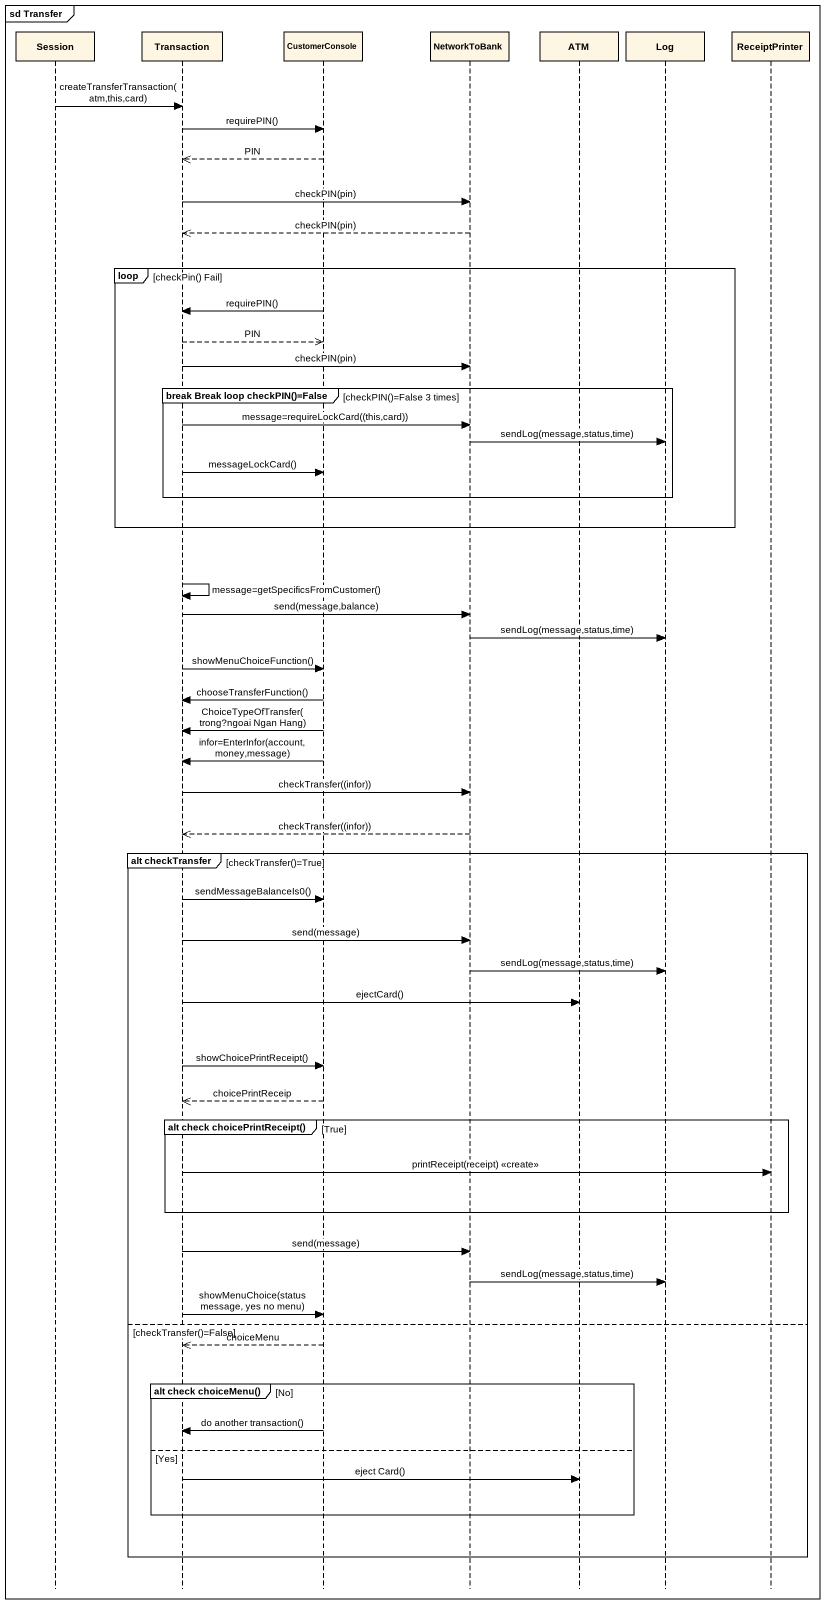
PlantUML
@startuml
mainframe sd Transfer
hide footbox
participant Session
participant Transaction
participant CustomerConsole
participant NetworkToBank
participant ATM
participant Log
participant ReceiptPrinter

Session -> Transaction : createTransferTransaction(atm,this,card)
Transaction -> CustomerConsole : requirePIN()
CustomerConsole -->> Transaction : PIN
Transaction -> NetworkToBank : checkPIN(pin)
NetworkToBank -->> Transaction : checkPIN(pin)
loop checkPin() Fail
  CustomerConsole -> Transaction : requirePIN()
  Transaction -->> CustomerConsole : PIN
  Transaction -> NetworkToBank : checkPIN(pin)
  group break Break loop checkPIN()=False [checkPIN()=False 3 times]
    Transaction -> NetworkToBank : message=requireLockCard((this,card))
    NetworkToBank -> Log : sendLog(message,status,time)
    Transaction -> CustomerConsole : messageLockCard()
  end
end
Transaction -> Transaction : message=getSpecificsFromCustomer()
Transaction -> NetworkToBank : send(message,balance)
NetworkToBank -> Log : sendLog(message,status,time)
Transaction -> CustomerConsole : showMenuChoiceFunction()
CustomerConsole -> Transaction : chooseTransferFunction()
CustomerConsole -> Transaction : ChoiceTypeOfTransfer(trong?ngoai Ngan Hang)
CustomerConsole -> Transaction : infor=EnterInfor(account,money,message)
Transaction -> NetworkToBank : checkTransfer((infor))
NetworkToBank -->> Transaction : checkTransfer((infor))
group alt checkTransfer [checkTransfer()=True]
  Transaction -> CustomerConsole : sendMessageBalanceIs0()
  Transaction -> NetworkToBank : send(message)
  NetworkToBank -> Log : sendLog(message,status,time)
  Transaction -> ATM : ejectCard()
  Transaction -> CustomerConsole : showChoicePrintReceipt()
  CustomerConsole -->> Transaction : choicePrintReceip
  group alt check choicePrintReceipt() [True]
    Transaction -> ReceiptPrinter : printReceipt(receipt) <<create>>
  end
  Transaction -> NetworkToBank : send(message)
  NetworkToBank -> Log : sendLog(message,status,time)
  Transaction -> CustomerConsole : showMenuChoice(status message, yes no menu)
else checkTransfer()=False
  CustomerConsole -->> Transaction : choiceMenu
  group alt check choiceMenu() [No]
    CustomerConsole -> Transaction : do another transaction()
  else Yes
    Transaction -> ATM : eject Card()
  end
end
@enduml
